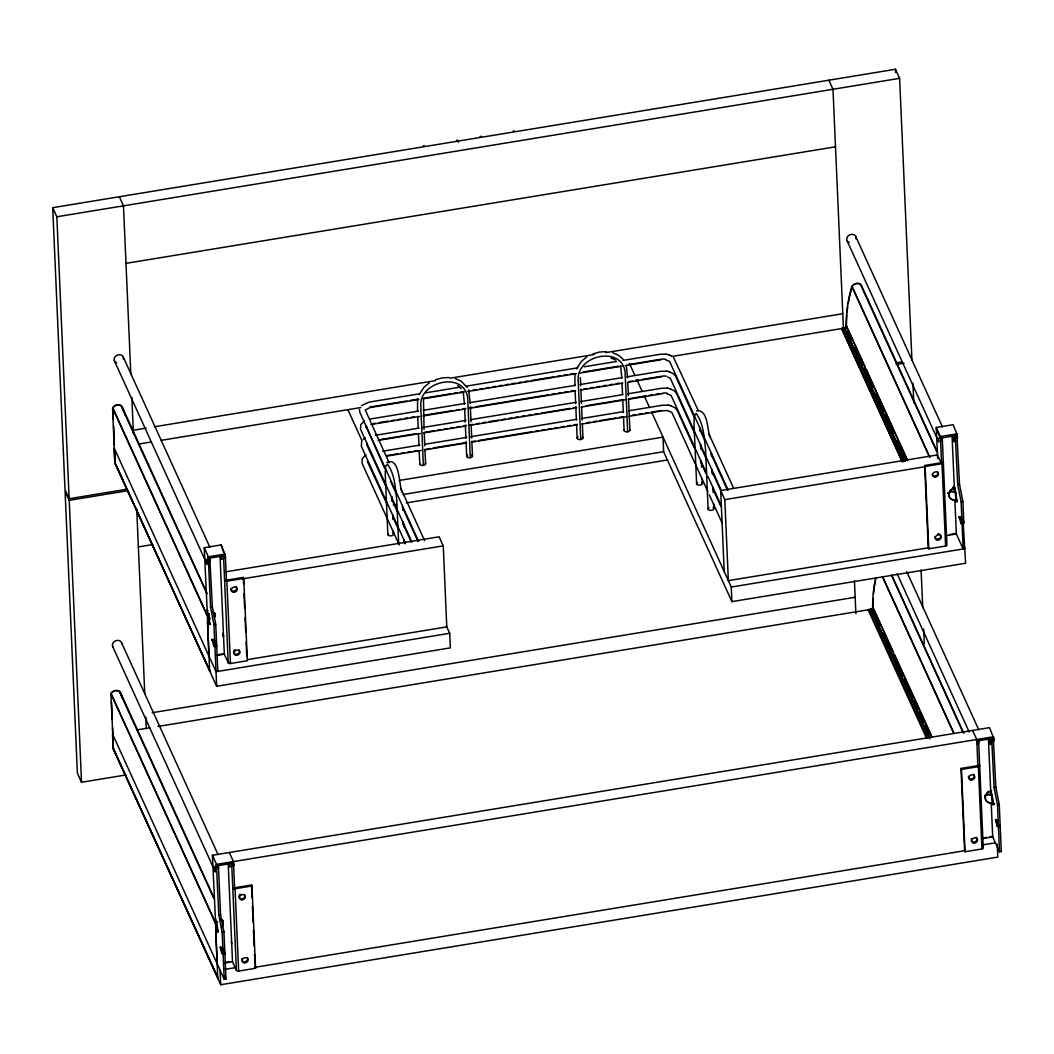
<?xml version="1.0" encoding="UTF-8"?>
<svg xmlns="http://www.w3.org/2000/svg" width="1054" height="1054" viewBox="0 0 1054 1054"><rect width="100%" height="100%" fill="white"/><g stroke="black" fill="none" stroke-linecap="round" stroke-linejoin="round"><path stroke-width="1.5" d="M907.56 460.703L846.191 325.95L846.191 323.973A172.448 141.249 -24.5 0 1 851.869 286.504A5.573 4.559 -24.5 0 1 856.454 283.381A5.573 4.559 -24.5 0 1 861.25 284.962L937.612 452.653M846.467 326.134L846.481 323.934A172.052 140.933 -24.5 0 1 846.849 314.909M931.776 737.023L872.646 607.183L872.646 605.207A172.448 141.249 -24.5 0 1 875.703 577.948M231.854 866.098L233.632 865.281M978.718 743.413L976.939 743.175M872.923 607.367L872.936 605.18A172.052 140.933 -24.5 0 1 873.16 598.408M221.063 555.945L221.788 559.542L221.419 556.011M976.36 740.027L976.821 741.028L993.711 738.261L989.508 727.642L212.421 855.281L215.372 918.087A7.681 1.383 80.7 0 1 217.098 924.845L218.086 932.158L217.401 931.275A7.681 1.383 80.7 0 1 215.938 931.025L215.701 930.445A7.681 6.284 -24.5 0 0 217.625 929.905M991.274 739.407L991.287 741.094M994.475 803.556L992.684 803.925A7.681 1.383 80.7 0 1 991.247 803.675L993.026 803.372A7.681 1.383 80.7 0 0 994.462 803.635M417.608 399.189L417.489 411.482M423.471 398.886L424.077 429.558M574.997 373.34L574.878 385.632M359.467 409.505L359.849 412.338L418.662 541.466M367.385 461.52L387.332 504.84M229.245 863.516L229.97 867.099L229.219 863.806M224.028 953.712L224.173 952.368L221.775 953.633L220.154 946.795L220.879 948.389L222.657 948.099M419.057 394.749L424.182 387.016L429.4 382.813M576.446 368.887L581.571 361.166L586.788 356.963M361.693 441.191L361.338 446.303L405.263 542.784M113.331 419.255L113.305 407.305A5.283 4.321 -24.5 0 1 121.184 406.014L206.255 592.203M207.967 624.152L208.086 615.417A5.283 4.321 -24.5 0 1 209.403 614.205M216.149 931.525L216.268 922.803A5.283 4.321 -24.5 0 1 217.585 921.578M851.487 288.796A172.052 140.933 -24.5 0 1 852.133 286.556L852.594 285.858A5.283 4.321 -24.5 0 1 860.472 284.567L936.65 451.283M423.221 146.005L424.195 145.61M456.514 140.485L457.489 140.103L458.464 142.237M479.978 136.625L480.953 136.243M513.298 131.157L514.273 130.775M366.673 426.145L365.909 427.555L366.173 426.58L384.486 467.884M386.752 462.548C399.795 455.96 399.176 485.538 401.824 491.994M361.496 405.592L369.15 402.101L419.294 393.867M367.029 443.471L366.647 444.538L385.909 486.368M364.526 420.862L360.705 424.709L360.587 429.321L411.969 542.125M363.353 439.202L365.277 437.845M366.015 454.827L362.181 458.674L362.075 463.286L399.255 544.918M962.869 523.495L963.132 522.073L965.596 563.244L731.911 601.623L663.335 451.059M696.641 410.915C708.209 409.136 707.089 429.65 709.988 436.778M210.22 558.053L209.759 557.039L207.981 557.329L208.442 558.343L225.332 555.563L221.129 544.944L204.239 547.724L207.19 610.595A7.681 1.383 80.7 0 1 208.903 617.288L209.891 624.587L209.193 623.639A7.681 1.383 80.7 0 1 207.743 623.467L209.667 622.848M217.849 930.405L215.938 931.025L217.717 930.735A7.681 1.383 80.7 0 0 218.178 931.552M435.565 379.703L442.245 377.885L448.978 377.503M592.954 353.854L599.634 352.036L606.366 351.641M844.399 328.123L846.23 327.82M870.867 609.357L872.686 609.054M212.355 607.025L215.741 624.258L216.663 645.351L214.884 645.641L213.975 624.548L210.576 607.341L212.355 607.025L209.759 557.039M220.536 914.595L223.935 931.815L224.858 952.921L223.079 953.211L222.157 932.105L218.771 914.898L220.536 914.595L218.521 868.285C219.39 865.057 214.95 863.002 216.281 867.574M126.256 489.333L69.142 498.713L65.005 489.623L52.7 207.691L895.478 69.261L899.615 78.339L911.934 360.27M52.7 207.691L56.837 216.781L899.615 78.339M125.979 263.355L835.493 146.809M133.265 430.243L146.256 428.108M154.371 426.778L435.262 380.639M449.874 378.241L594.377 354.5M605.734 352.629L842.778 313.697M425.763 392.799L459.728 387.226M466.197 386.159L577.79 367.833M584.259 366.766L616.603 361.456M623.072 360.389L660.278 354.276L666.115 354.21M902.264 461.836L841.579 328.584L844.386 327.886A1.937 1.581 -24.5 0 0 846.191 325.95M138.535 444.063L151.526 441.929M161.262 440.335L360.837 407.555M671.635 356.502L845.282 327.978M369.77 407.068L406.949 400.968M410.177 400.441L418.267 399.11M423.115 398.307L450.585 393.801M453.826 393.261L457.054 392.734M460.282 392.207L463.523 391.68M473.22 390.085L476.448 389.545M479.689 389.018L482.916 388.491M486.144 387.951L489.385 387.424M492.613 386.897L495.841 386.37M499.082 385.83L502.31 385.303M505.538 384.776L508.779 384.236M512.007 383.709L515.248 383.182M518.476 382.642L521.704 382.115M524.945 381.588L528.173 381.047M531.4 380.52L554.035 376.805M557.263 376.278L560.504 375.738M563.732 375.211L566.96 374.684M570.201 374.157L573.429 373.617M583.125 372.022L618.685 366.186M628.382 364.592L660.713 359.282A9.67 5.27 -2.5 0 1 665.706 359.19M418.925 399.506L370.191 407.516L365.237 409.98L389.203 462.877M423.8 398.702L464.406 392.035M467.66 391.508L576.485 373.63M579.74 373.09L621.965 366.16M625.22 365.619L660.95 359.757M369.888 419.084L418.412 411.113M423.26 410.322L465.315 403.405M470.163 402.615L575.3 385.342M580.148 384.552L622.203 377.635M627.051 376.845L661.016 371.258L666.866 371.206M207.19 593.56L121.961 406.396A5.573 4.559 -24.5 0 0 117.165 404.828A5.573 4.559 -24.5 0 0 112.58 407.938L114.846 463.049L114.662 451.481M372.128 423.787L375.369 423.26M378.597 422.733L388.294 421.139M391.521 420.599L394.763 420.072M397.99 419.545L401.231 419.018M404.459 418.478L407.687 417.951M410.928 417.424L414.156 416.883M423.853 415.289L452.943 410.52M456.184 409.98L459.412 409.453M462.64 408.926L465.881 408.385M469.109 407.858L472.337 407.331M475.578 406.804L548.304 394.855M551.545 394.315L554.773 393.788M558.001 393.261L561.242 392.734M564.47 392.193L567.711 391.666M570.939 391.139L574.166 390.599M583.863 389.005L587.104 388.478M590.332 387.951L593.56 387.411M596.801 386.884L600.029 386.357M603.27 385.83L606.498 385.29M609.726 384.763L612.967 384.236M616.195 383.696L619.423 383.169M629.119 381.574L632.36 381.047M635.588 380.52L638.816 379.98M642.057 379.453L661.451 376.265A9.67 5.27 -2.5 0 1 666.457 376.173M370.942 424.498L419.663 416.488M422.917 415.961L465.143 409.018M470.018 408.214L575.603 390.876M580.477 390.072L622.703 383.142M627.578 382.338L661.688 376.739M375.487 435.276L419.149 428.095M422.39 427.568L466.052 420.388M470.914 419.597L576.037 402.325M580.886 401.534L622.94 394.618M627.789 393.827L661.754 388.241L667.604 388.188M379.335 439.716L416.514 433.602M424.591 432.285L434.288 430.691M437.529 430.151L440.756 429.624M443.984 429.097L447.225 428.556M450.453 428.029L453.694 427.502M456.922 426.962L460.15 426.435M463.391 425.908L466.619 425.381M469.847 424.841L473.088 424.314M476.316 423.787L479.544 423.247M482.785 422.72L486.013 422.193M489.254 421.653L498.95 420.072M502.178 419.532L505.406 419.005M508.647 418.478L511.875 417.937M515.103 417.41L518.344 416.883M521.572 416.343L524.8 415.816M528.041 415.289L531.269 414.749M534.51 414.222L537.738 413.695M540.966 413.168L570.069 408.385M573.297 407.858L576.525 407.318M586.222 405.724L621.781 399.888M629.87 398.557L646.023 395.909M649.264 395.369L652.492 394.842M655.733 394.315L658.961 393.774M378.175 440.414L420.414 433.471M423.655 432.944L465.894 426M470.769 425.197L576.34 407.858M581.215 407.055L625.075 399.861M628.316 399.321L662.426 393.722M896.058 362.879L902.408 361.838M125.953 774.967L81.527 782.252L77.39 773.175L65.084 491.243L69.221 500.334L127.916 490.69M896.137 364.5L904.068 363.195M382.694 451.191L419.9 445.078M424.749 444.287L466.803 437.37M470.031 436.843L576.775 419.308M581.624 418.517L623.678 411.6M628.527 410.81L662.492 405.223L668.341 405.171M386.541 455.631L397.859 453.773M401.087 453.246L404.328 452.719M407.555 452.179L410.783 451.652M414.024 451.125L417.252 450.585M426.949 448.991L430.19 448.464M433.418 447.937L465.749 442.627M472.205 441.56L475.446 441.033M478.674 440.506L532.006 431.745M535.248 431.205L538.475 430.678M541.716 430.151L544.944 429.61M548.172 429.083L551.413 428.556M554.641 428.016L557.869 427.489M561.11 426.962L564.338 426.435M567.566 425.895L570.807 425.368M574.035 424.841L577.276 424.301M586.973 422.707L590.2 422.18M593.428 421.653L596.669 421.113M599.897 420.586L616.063 417.937M619.291 417.397L622.532 416.87M632.229 415.276L635.457 414.749M638.684 414.222L641.926 413.682M645.153 413.155L648.381 412.628M661.319 410.493L651.622 412.088L731.265 587.038L731.911 601.623M387.042 456.066L421.152 450.453M424.406 449.926L466.632 442.983M471.507 442.193L577.091 424.841M581.953 424.037L625.812 416.844M629.067 416.304L663.177 410.704L667.327 410.573L671.859 412.417L707.932 491.783M399.242 480.453L663.006 437.12L663.638 451.705L403.115 494.497M138.364 546.907L152.975 544.51M393.274 505.037L396.515 504.497M406.251 502.903L667.656 459.966M937.638 458.622L936.268 427.476L953.172 424.696L957.375 435.315L940.339 438.253L940.023 437.081M204.239 547.724L208.376 556.802L225.266 554.035M936.268 427.476L940.405 436.554L957.309 433.787M208.099 560.003L207.981 557.329L209.825 557.329M940.102 437.331L941.881 437.041L942.316 439.281L946.927 544.734A1.871 1.014 -2.5 0 1 945.609 546.038L928.719 548.805L928.258 547.803L924.661 465.486L943.33 462.416A1.871 1.014 -2.5 0 1 942.012 463.72L925.122 466.5L924.661 465.486M956.979 434.591L955.201 434.88L957.73 484.59L961.116 501.809L962.038 522.916L963.817 522.626L962.895 501.52L959.509 484.313L956.913 434.314L957.032 436.975M223.553 555.853C221.972 554.18 226.36 555.05 225.437 557.408M940.181 437.621L941.96 437.331M208.046 557.619L209.904 557.619M955.28 435.183L957.058 434.894M208.125 557.909L209.97 557.935M223.264 555.379L225.121 555.392M940.26 437.924L942.039 437.634M955.346 435.486L957.124 435.197M208.191 558.225L210.036 558.238M955.411 435.803L957.177 435.513M208.257 558.541L210.089 558.567M223.343 555.695L225.253 556.064M940.339 438.253L942.171 438.293M955.464 436.119L957.243 435.829M210.576 607.341L208.363 559.173L210.141 558.883M243.764 578.422L226.873 581.202A1.871 1.014 -2.5 0 1 224.634 580.477L243.303 577.408L243.764 578.422L247.361 660.726L230.457 663.506A1.871 1.014 -2.5 0 1 228.217 662.795L223.54 556.696L225.319 556.407M940.576 439.94L940.458 438.938L942.236 438.635M955.517 436.448L957.295 436.158M208.415 559.503L210.194 559.213M223.58 557.039L225.358 556.749M940.511 439.281L942.289 438.978M955.57 436.764L957.348 436.475M208.455 559.819L210.233 559.529M955.609 437.081L957.388 436.791M223.619 557.329L225.398 557.039M942.316 439.281L940.537 439.571L941.591 463.562M208.494 560.135L210.26 559.845M955.649 437.397L957.414 437.107M208.521 560.438L210.299 560.148M955.675 437.7L957.454 437.41M208.534 560.728L210.313 560.438M955.688 438.003L957.467 437.7M208.56 561.005L210.339 560.715M223.672 558.528L225.451 557.711M942.368 440.467L940.59 440.243M955.714 438.28L957.493 437.99M225.556 571.861L439.123 536.789L443.26 545.867L446.791 626.88L247.795 659.567M242.644 578.83L443.26 545.867M711.858 471.151L724.809 499.622L925.425 466.672M207.19 610.595L207.901 610.49L207.19 610.516M956.676 500.439L954.898 500.729A7.681 1.383 80.7 0 0 956.347 500.979L957.045 501.862L956.057 494.55A7.681 1.383 80.7 0 0 954.344 487.87L955.411 487.699L954.199 488.028A7.681 6.284 -24.5 0 0 948.943 495.143A7.681 6.284 -24.5 0 0 954.74 500.452L956.676 500.439A7.681 1.383 80.7 0 0 957.137 501.256M207.743 623.467L209.522 623.164A7.681 1.383 80.7 0 0 210.405 624.311M213.975 624.548L215.741 624.258M961.116 501.809L962.895 501.52M212.012 640.292L213.791 640.002L214.515 641.596L212.75 641.886L211.973 639.238L212.697 640.832L214.476 639.923M961.63 517.198L959.851 518.094L959.127 516.5L959.166 517.567L960.945 517.264L961.722 519.582M959.166 517.567L959.891 519.161L961.67 518.858M212.75 641.886L213.778 646.392L214.199 645.088L215.978 644.798L216.716 646.418L217.809 671.385M214.199 645.088L214.937 646.708L216.716 646.418M959.891 519.161L960.919 523.654L961.353 522.362L962.091 523.97L963.87 523.68M218.191 654.666L222.789 653.915M950.221 534.418L956.36 533.416M216.9 655.43L224.318 654.205L228.217 662.795L229.996 662.492M945.978 535.656L956.36 533.956L963.185 548.95L962.091 523.97M928.969 547.685L728.354 580.635L724.809 499.622M114.846 463.049L209.891 670.884M449.715 633.296L216.03 671.688L114.201 448.069L114.833 462.653L216.663 686.259L450.348 647.881L449.715 633.296L446.343 625.878M731.265 587.038L964.963 548.66L963.606 545.682M152.145 712.728L855.163 597.249M868.035 609.818L870.841 609.12A1.937 1.581 -24.5 0 0 872.646 607.183M136.836 729.921L149.813 727.8M157.929 726.469L871.737 609.212M214.041 898.021L120.248 692.07A5.573 4.559 -24.5 0 0 115.466 690.502A5.573 4.559 -24.5 0 0 110.868 693.611L113.424 748.683M212.421 855.281L216.557 864.372L993.645 736.72M216.241 865.189L218.086 865.189M231.366 862.673L233.224 862.659L233.619 864.978M216.307 865.479L218.152 865.492M231.445 862.949L233.303 862.962M976.518 740.554L978.375 740.567L978.665 742.214L983.263 847.666A1.871 1.014 -2.5 0 1 981.946 848.971L965.056 851.751L964.594 850.736L960.998 768.432L979.667 765.362A1.871 1.014 -2.5 0 1 978.349 766.666L961.459 769.433L960.998 768.432M993.461 738.143L991.682 738.432L994.067 787.536L997.466 804.755L998.388 825.849L1000.167 825.559L999.245 804.466L995.846 787.259L993.25 737.247L993.711 738.261M216.162 864.899L216.623 865.914L233.514 863.134M216.373 865.782L218.218 865.808M231.524 863.252L233.369 863.292M976.597 740.87L978.455 740.896M991.748 738.749L993.527 738.459M216.439 866.098L218.27 866.124M231.603 863.582L233.448 863.621M976.676 741.186L978.52 741.239M991.801 739.065L993.579 738.775M218.771 914.898L216.544 866.744L218.323 866.454M251.946 885.992L235.055 888.759A1.871 1.014 -2.5 0 1 232.815 888.048L251.484 884.978L251.946 885.992L255.542 968.297L238.652 971.077A1.871 1.014 -2.5 0 1 236.412 970.352L231.722 864.267L233.501 863.977M976.913 742.872L976.794 741.871L978.573 741.581M991.854 739.381L993.632 739.091M216.597 867.06L218.376 866.77M231.775 864.609L233.553 864.32M976.847 742.214L978.626 741.924M991.906 739.71L993.685 739.421M216.637 867.389L218.415 867.086M231.801 864.899L233.58 864.609L233.632 865.808M978.665 742.214L976.887 742.503L976.939 743.702M991.946 740.027L993.724 739.737M216.676 867.692L218.455 867.402M991.985 740.343L993.764 740.053M216.702 867.995L218.481 867.705M992.012 740.646L993.79 740.356M216.729 868.298L218.507 868.009M992.038 740.936L993.817 740.646M216.742 868.575L218.521 868.285M992.051 741.226L993.83 740.922M992.71 803.912L993.382 804.795L992.407 797.496A7.681 1.383 80.7 0 0 990.681 790.803L991.748 790.632L990.536 790.974A7.681 6.284 -24.5 0 0 985.292 798.089A7.681 6.284 -24.5 0 0 991.076 803.398L992.789 802.792A7.681 6.284 -24.5 0 1 985.912 794.202M222.157 932.105L223.935 931.815M997.466 804.755L999.245 804.466M991.234 803.385L992.697 836.902L999.521 851.895L1001.3 851.592L1000.206 826.626L999.482 825.005L997.703 825.308L997.268 826.599L995.463 819.445L996.188 821.04L997.967 820.75M220.932 949.456L222.71 949.167L222.855 950.668M996.241 822.094L998.019 821.804M222.394 952.658L223.119 954.265L224.897 953.975L225.991 978.955L224.212 979.245L112.501 733.927L113.134 748.511L220.708 984.739L997.795 857.1L997.229 844.135M997.703 825.308L998.428 826.916L1000.206 826.626M224.831 962.486L229.443 961.735M983.487 837.864L986.57 837.363M989.64 836.863L992.71 836.349M225.095 962.987L232.499 961.775L236.412 970.352M982.315 838.602L992.697 836.902M224.937 969.364L236.294 967.493M982.565 844.913L995.543 842.778M254.422 967.401L965.253 850.631M113.147 748.722L218.073 978.257M957.73 484.59L959.509 484.313M994.067 787.536L995.846 787.259M668.592 354.737L671.306 355.778M669.33 371.719L673.862 374.051L675.68 376.37L694.757 418.267M670.081 388.702L674.6 391.034L676.431 393.353L694.823 433.747M670.818 405.685L675.351 408.017L677.169 410.335L694.204 447.739M665.93 354.184L668.921 354.803M665.285 359.664L669.633 361.469L728.156 490.136M666.681 371.166L669.659 371.785M667.419 388.149L670.41 388.768M666.774 393.629L671.121 395.434L706.509 473.312M668.157 405.131L671.148 405.75M667.656 376.989L670.384 378.452L721.41 490.69M612.717 352.708L618.579 355.303L623.204 359.335M611.096 358.057L615.562 360.02M455.328 378.557L461.204 381.166L467.238 387.529M215.543 646.102L215.978 644.798M457.818 385.711L461.257 388.623M956.044 499.649L955.24 492.692A5.283 4.321 -24.5 0 0 949.496 492.297M992.46 804.189L991.577 795.625A5.283 4.321 -24.5 0 0 985.042 795.704M213.778 898.166L119.471 691.688A5.283 4.321 -24.5 0 0 118.812 691.24M673.546 357.398L698.104 410.256M828.852 80.196L832.989 89.287L843.424 328.492M956.913 434.314L957.375 435.315M955.135 434.604L955.596 435.605M855.835 236.689L942.421 426.844M942.25 437.805L941.881 437.041M936.334 429.004L940.471 438.095L940.405 436.554M846.863 240.272L937.546 439.413M953.29 487.093L956.018 493.074L956.321 499.556M953.014 487.212L955.741 493.206M941.011 462.706L937.467 454.92L720.672 490.532L724.217 571.545M956.676 500.36L956.452 499.846A7.681 6.284 -24.5 0 1 948.903 492.943M963.817 522.626L962.789 518.726M962.038 522.916L960.115 516.671L959.851 518.094M852.133 286.556L929.852 457.252M851.869 286.504L929.588 457.186M846.467 325.91L864.886 366.344M866.243 369.335L907.151 459.386M848.957 333.802L851.685 339.796M855.084 347.28L859.181 356.265M860.538 359.256L863.266 365.251M864.636 368.241L872.817 386.212M876.23 393.695L884.411 411.666M885.768 414.657L893.95 432.627M897.362 440.111L905.544 458.082M847.64 331.615L849.695 336.121M859.234 357.069L861.289 361.575M870.815 382.523L872.883 387.029M881.724 406.475L883.107 409.492M902.87 452.891L904.24 455.908M844.768 328.071L905.452 461.336M844.386 327.886L905.083 461.375M842.778 328.387L903.462 461.639M841.566 328.347L902.25 461.599M906.756 571.65L978.797 729.842M972.618 730.409L976.755 739.5L977.928 766.508M897.112 573.745L969.14 731.937M891.776 575.155L963.817 733.347M990.325 791.541L991.682 794.532M891.5 575.273L962.855 731.977M990.049 791.659L992.077 796.139M998.388 825.849L996.465 819.617L996.188 821.04M882.659 576.749L954.015 733.452M882.396 576.696L953.765 733.386M873.608 608.645L893.305 652.136M894.675 654.903L931.38 735.494M873.358 610.543L880.156 625.47M883.555 632.927L887.639 641.886M888.996 644.864L891.71 650.845M893.067 653.823L903.265 676.207M904.622 679.198L908.706 688.143M910.063 691.134L912.777 697.102M914.134 700.093L918.218 709.039M919.575 712.03L924.332 722.477M925.689 725.455L929.773 734.414M876.124 617.315L880.222 626.287M887.679 642.69L889.734 647.182M899.246 668.078L901.289 672.544M908.746 688.947L910.801 693.44M871.223 609.304L929.668 737.655M870.841 609.12L929.971 738.946M869.247 609.62L927.691 737.971M868.022 609.581L926.479 738.169M709.013 434.195L733.531 488.042M699.527 428.741L704.296 439.202M711.107 454.169L727.458 490.07M700.264 445.723L706.404 459.188M707.866 476.289L721.476 506.17M700.33 461.204L705.785 473.18M712.596 488.134L720.765 506.091M709.289 494.774L722.214 523.166M629.436 363.432L634.811 375.224M636.827 379.638L642.189 391.429M644.205 395.856L649.58 407.648M400.797 488.345L424.67 540.768M390.626 481.362L396.08 493.338M402.22 506.829L417.898 541.269M391.363 498.344L397.503 511.822M402.957 523.812L411.139 541.782M347.886 409.677L361.983 440.625M392.786 516.829L398.926 530.307M403.695 540.794L405.065 543.785M119.339 196.755L123.476 205.833L130.841 374.618M223.646 551.861L221.129 544.944M224.871 554.562L225.332 555.563M123.252 357.029L209.851 547.171M114.293 360.613L204.963 559.74M208.139 614.482L210.194 618.975M112.857 407.977L207.638 616.089M112.58 407.938L207.348 616.063L209.627 671.174M209.43 622.334A7.681 6.284 -24.5 0 1 207.519 622.874L207.743 623.375M216.663 645.351L215.477 640.713M214.884 645.641L212.961 639.396L212.697 640.832M115.123 462.759L209.904 671.121M229.311 852.515L233.448 861.605L234.634 888.614M231.287 862.409L231.735 863.424M121.553 642.703L218.059 854.61M217.941 864.609L218.402 865.611M112.58 646.286L213.158 867.152M255.542 968.297L254.515 954.371M215.82 923.475L111.157 693.651L111.605 692.979A5.283 4.321 -24.5 0 1 118.061 690.91M110.868 693.611L215.53 923.436L217.809 978.547M224.858 952.921L223.962 949.812M224.173 952.368L224.897 953.975M223.079 953.211L221.156 946.966L220.879 948.389M224.752 976.228L225.991 978.955M113.41 748.432L217.401 976.768M955.504 440.954L955.029 438.899M998.665 825.48L998.072 822.528M208.178 563.073L207.783 560.886M626.326 365.316L627.591 377.806M620.622 366.094L621.807 378.162M468.661 389.861L470.216 403.669M463.233 391.956L464.419 404.025M992.736 804.123L992.367 796.02A5.573 4.559 -24.5 0 0 984.884 795.52M998.428 826.916L999.521 851.895M988.389 738.195L990.681 790.803M978.349 766.666L981.946 848.971M952.039 435.249L954.344 487.87M954.884 500.452L956.36 533.956M961.459 769.433L965.056 851.751M942.012 463.72L945.609 546.038M925.122 466.5L928.719 548.805M912.935 383.195L913.792 402.865M921.091 570.056L922.737 607.763M923.66 629.067L924.305 643.823M895.478 69.261L895.623 72.528M854.451 580.886L855.874 613.678M711.424 453.128L711.555 456.395M712.135 469.478L712.346 474.392M712.912 487.475L713.136 492.376M713.637 503.825L713.848 508.726M708.13 509.253L705.495 448.78C704.032 436.909 703.598 423.26 696.154 413.484L694.362 415.777L693.993 423.537L696.641 484.01M699.922 427.95L700.067 431.218M700.646 444.287L700.857 449.188M701.358 460.624L701.635 467.159M702.135 478.595L702.359 483.496M627.815 382.721L628.382 395.83M628.527 399.11L629.884 430.243M627.683 431.811L625.035 371.337C620.727 345.593 577.645 355.303 578.106 379.045L580.754 439.518M622.031 383.063L622.519 394.473M622.743 399.361L623.309 412.417M623.52 417.305L624.087 430.348M580.332 377.609L580.688 385.764M580.82 389.031L581.465 403.708M581.61 406.963L582.177 420.006M582.322 423.273L582.954 437.95M575.089 390.547L575.668 403.656M575.8 406.923L576.38 420.032M576.591 424.946L577.17 438.056M470.347 406.936L470.993 421.692M471.138 424.96L471.718 438.069M471.849 441.349L472.495 456.092M470.295 457.66L467.647 397.187C463.338 371.443 420.256 381.153 420.73 404.894L423.365 465.367M464.643 408.912L465.209 421.956M465.354 425.223L465.921 438.266M466.066 441.521L466.698 456.198M424.222 432.812L424.788 445.868M424.933 449.123L425.579 463.8M417.7 416.396L418.201 427.871M418.491 434.419L418.991 445.882M419.202 450.796L419.782 463.905M402.799 507.119L402.931 510.386M403.432 521.835L403.656 526.736M404.222 539.832L404.367 543.1M398.649 543.627L396.726 499.491C395.263 487.633 394.828 473.984 387.385 464.195L385.593 466.5L385.237 474.26L387.872 534.734M391.943 496.645L392.154 501.546M392.734 514.615L392.944 519.517M393.445 530.952L393.59 534.22M243.303 577.408L243.579 583.863M244.001 593.547L244.633 608.079M245.068 617.763L245.701 632.281M246.122 641.965L246.755 656.497M251.484 884.978L252.051 897.889M252.407 905.953L253.105 922.092M253.461 930.168L254.159 946.308M226.873 581.202L230.457 663.506M226.439 581.044L225.398 557.092M235.055 888.759L238.652 971.077M220.009 555.498L224.318 654.205M228.191 863.068L232.499 961.775M214.937 646.708L216.663 686.259M208.376 556.802L208.442 558.343M223.119 954.265L224.212 979.245M207.519 622.874L208.969 656.181M216.557 864.372L216.623 865.914M220.075 970.167L220.708 984.739M215.701 930.445L217.15 963.751M131.842 397.516L133.41 433.537M136.717 509.108L144.793 694.164M145.795 717.076L146.295 728.577M56.837 216.781L69.142 498.713M69.221 500.334L81.527 782.252M113.595 425.697L114.385 445.038M111.487 701.7L112.225 719.434M112.554 727.484L113.279 745.218M425.223 463.009A2.898 1.581 -2.5 0 1 422.997 465.42A2.898 1.581 -2.5 0 1 419.887 463.496M471.691 454.985A2.898 1.581 -2.5 0 1 471.612 457.225A2.898 1.581 -2.5 0 1 467.502 457.304A2.898 1.581 -2.5 0 1 467.594 455.064M701.542 482.389A2.898 1.581 -2.5 0 1 701.463 484.629A2.898 1.581 -2.5 0 1 697.366 484.708A2.898 1.581 -2.5 0 1 697.445 482.468M713.044 507.633A2.898 1.581 -2.5 0 1 712.952 509.872A2.898 1.581 -2.5 0 1 708.855 509.952A2.898 1.581 -2.5 0 1 708.947 507.712M662.189 393.247A9.67 5.27 -2.5 0 1 667.195 393.155M392.786 533.113A2.898 1.581 -2.5 0 1 392.865 535.248A2.898 1.581 -2.5 0 1 388.979 535.59A2.898 1.581 -2.5 0 1 388.215 533.522M582.151 436.843A2.898 1.581 -2.5 0 1 582.072 439.083A2.898 1.581 -2.5 0 1 577.974 439.162A2.898 1.581 -2.5 0 1 578.053 436.923M629.805 429.834A2.898 1.581 -2.5 0 1 626.55 431.863A2.898 1.581 -2.5 0 1 624.508 429.545M116.586 362.708A4.835 3.966 -24.5 0 1 114.451 357.807A4.835 3.966 -24.5 0 1 120.209 354.75A4.835 3.966 -24.5 0 1 123.344 359.124M121.961 406.396A172.448 141.249 -24.5 0 1 125.426 415.619M222.881 633.243A172.448 141.249 -24.5 0 1 223.593 636.471M207.348 616.063A5.573 4.559 -24.5 0 1 209.259 614.021M213.804 612.927A5.573 4.559 -24.5 0 1 215.464 613.468M213.712 613.164A5.283 4.321 -24.5 0 1 215.293 613.692M222.855 634.403A172.052 140.933 -24.5 0 1 223.316 636.55M214.357 613.599A7.681 6.284 -24.5 0 1 214.502 616.933M212.539 611.544A7.681 6.284 -24.5 0 1 214.739 617.433M239.047 649.962A3.07 2.516 -24.5 0 1 236.636 654.244A3.07 2.516 -24.5 0 1 233.883 650.805M234.331 650.199A3.07 2.516 -24.5 0 1 234.937 649.686M235.793 586.485A3.07 2.516 -24.5 0 1 234.647 591.004A3.07 2.516 -24.5 0 1 230.866 588.448M849.155 242.367A4.835 3.966 -24.5 0 1 847.021 237.466A4.835 3.966 -24.5 0 1 852.791 234.41A4.835 3.966 -24.5 0 1 855.927 238.784M847.047 312.63A172.052 140.933 -24.5 0 1 847.706 306.964M848.22 303.552A172.052 140.933 -24.5 0 1 850.038 294.461M850.314 293.328A172.052 140.933 -24.5 0 1 851.184 289.916M947.796 493.18A5.573 4.559 -24.5 0 1 948.547 492.574M949.39 492.086A5.573 4.559 -24.5 0 1 956.018 493.074M947.981 493.325A5.283 4.321 -24.5 0 1 948.692 492.758M949.575 491.269A7.681 6.284 -24.5 0 1 950.695 489.741M952.197 488.463A7.681 6.284 -24.5 0 1 953.962 487.528M940.3 534.76A3.07 2.516 -24.5 0 1 938.666 538.831A3.07 2.516 -24.5 0 1 934.806 536.96M937.665 533.904A3.07 2.516 -24.5 0 1 939.812 534.312M937.559 471.744A3.07 2.516 -24.5 0 1 936.268 475.644A3.07 2.516 -24.5 0 1 932.184 474.59M113.094 647.182A4.835 3.966 -24.5 0 1 115.676 640.779A4.835 3.966 -24.5 0 1 121.763 643.717M119.998 692.214A172.052 140.933 -24.5 0 1 122.383 698.288M120.248 692.07A172.448 141.249 -24.5 0 1 122.646 698.183M231.3 941.696A172.448 141.249 -24.5 0 1 231.775 943.857M215.53 923.436A5.573 4.559 -24.5 0 1 216.676 921.986M221.063 920.234A5.573 4.559 -24.5 0 1 222.855 920.511M221.024 920.485A5.283 4.321 -24.5 0 1 222.723 920.735M221.735 919.734A7.681 6.284 -24.5 0 1 222.012 926.163M220.721 919.101A7.681 6.284 -24.5 0 1 222.249 926.677M247.229 957.519A3.07 2.516 -24.5 0 1 245.951 961.419A3.07 2.516 -24.5 0 1 241.853 960.365M241.801 959.035A3.07 2.516 -24.5 0 1 242.064 958.376M244.475 894.503A3.07 2.516 -24.5 0 1 242.064 898.785A3.07 2.516 -24.5 0 1 239.324 895.347M239.772 894.741A3.07 2.516 -24.5 0 1 240.365 894.227M873.502 593.876A172.052 140.933 -24.5 0 1 875.294 581.373M875.505 580.24A172.052 140.933 -24.5 0 1 875.979 577.961M987.045 792.674A7.681 6.284 -24.5 0 1 988.547 791.409M976.149 837.245A3.07 2.516 -24.5 0 1 975.714 841.395A3.07 2.516 -24.5 0 1 971.274 840.552M971.221 839.221A3.07 2.516 -24.5 0 1 971.485 838.549M973.395 774.229A3.07 2.516 -24.5 0 1 972.249 778.748A3.07 2.516 -24.5 0 1 968.468 776.205M205.991 559.49C206.452 569.134 208.995 562.269 205.991 559.49M214.186 867.06C214.647 876.691 217.19 869.84 214.186 867.06M937.981 438.174L938.706 441.771L937.981 438.174M953.145 436.764C953.606 446.395 956.149 439.544 953.145 436.764M989.495 739.697C989.956 749.341 992.499 742.477 989.495 739.697M233.566 592.269A3.07 2.516 -24.5 0 0 237.084 588.514A3.07 2.516 -24.5 0 0 232.038 588.185A3.07 2.516 -24.5 0 0 233.566 592.269M236.32 655.285A3.07 2.516 -24.5 0 0 239.825 651.543A3.07 2.516 -24.5 0 0 234.792 651.201A3.07 2.516 -24.5 0 0 236.32 655.285M934.832 477.08A3.07 2.516 -24.5 0 0 938.337 473.325A3.07 2.516 -24.5 0 0 933.304 472.996A3.07 2.516 -24.5 0 0 934.832 477.08M937.573 540.096A3.07 2.516 -24.5 0 0 941.09 536.341A3.07 2.516 -24.5 0 0 936.057 536.012A3.07 2.516 -24.5 0 0 937.573 540.096M241.748 899.839A3.07 2.516 -24.5 0 0 245.266 896.084A3.07 2.516 -24.5 0 0 240.233 895.755A3.07 2.516 -24.5 0 0 241.748 899.839M244.502 962.855A3.07 2.516 -24.5 0 0 248.019 959.1A3.07 2.516 -24.5 0 0 242.973 958.771A3.07 2.516 -24.5 0 0 244.502 962.855M971.169 780.013A3.07 2.516 -24.5 0 0 974.673 776.271A3.07 2.516 -24.5 0 0 969.64 775.928A3.07 2.516 -24.5 0 0 971.169 780.013M973.922 843.029A3.07 2.516 -24.5 0 0 977.427 839.287A3.07 2.516 -24.5 0 0 972.394 838.944A3.07 2.516 -24.5 0 0 973.922 843.029"/></g></svg>
